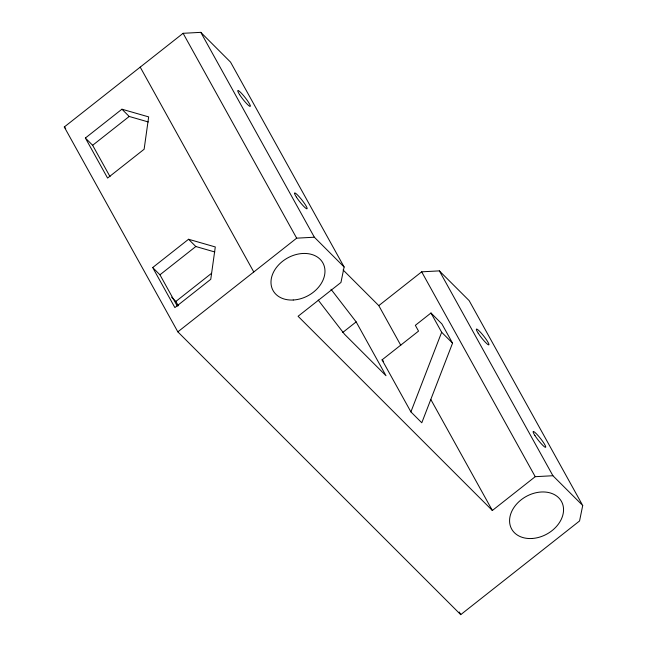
<?xml version="1.0" encoding="UTF-8"?>
<svg xmlns="http://www.w3.org/2000/svg" width="647" height="647" viewBox="0 0 647 647"><rect width="100%" height="100%" fill="white"/><g stroke="black" fill="none" stroke-linecap="round" stroke-linejoin="round"><path stroke-width="0.97" d="M582.712 505.493L579.558 520.964L460.729 614.65L177.844 331.854L64.288 126.99L183.109 33.304L200.796 32.35L230.558 62.136L344.115 266.993L340.953 282.472L298.081 316.278L492.351 510.483L535.231 476.685L552.918 475.731L582.712 505.493L469.156 300.629L439.362 270.875L421.674 271.829L378.794 305.627L400.776 345.288M410.902 411.88L441.658 332.267L430.983 312.994L415.342 325.328L418.544 331.102L382.062 359.861L410.902 411.88L421.787 422.774L452.552 343.153L441.877 323.888L430.983 312.994M85.38 138.021L121.935 109.206L148.664 116.897L144.127 149.247L107.58 178.062L85.38 138.021L92.642 145.284L110.014 176.623M92.642 145.284L129.198 116.46L148.292 121.96M152.684 267.551L188.56 239.261L215.297 246.952L210.76 279.302L174.884 307.592L152.684 267.551L159.946 274.805L177.318 306.144M159.946 274.805L195.823 246.515L214.804 251.982M178.297 305.796L175.879 301.437L211.569 273.293M177.844 331.854L296.666 238.169L314.353 237.214L344.115 266.993M342.708 332.493L356.157 321.891L330.997 289.249M441.658 332.267L452.552 343.153M343.08 269.928L378.794 305.627M382.062 359.861L383.428 361.228M121.935 109.206L129.198 116.46M188.56 239.261L195.823 246.515M64.288 126.99L65.719 128.421M171.641 297.199L175.879 301.437M318.211 300.087L344.592 334.321L385.984 375.705L356.157 321.891M439.362 270.875L552.918 475.731M421.674 271.829L535.231 476.685M430.821 399.482L492.351 510.483M200.796 32.35L314.353 237.214M183.109 33.304L296.666 238.169M459.257 611.997L460.729 614.65M140.221 67.126L253.77 271.983M293.237 300.006A28.484 21.464 -29 0 0 323.371 263.871A28.484 21.464 -29 0 0 277.337 266.362A28.484 21.464 -29 0 0 293.237 300.006M531.818 538.506A28.484 21.464 -29 0 0 561.952 502.379A28.484 21.464 -29 0 0 515.926 504.862A28.484 21.464 -29 0 0 531.818 538.506M239.641 94.688A10.053 1.391 51.8 0 0 250.187 106.399A10.053 1.391 51.8 0 0 242.382 94.284A10.053 1.391 51.8 0 0 239.641 94.688M296.415 197.117A10.053 1.391 51.8 0 0 306.961 208.827A10.053 1.391 51.8 0 0 299.157 196.712A10.053 1.391 51.8 0 0 296.415 197.117M478.214 333.205A10.053 1.399 51.7 0 0 488.768 344.9A10.053 1.399 51.7 0 0 480.964 332.793A10.053 1.399 51.7 0 0 478.214 333.205M534.988 435.633A10.053 1.399 51.7 0 0 545.542 447.336A10.053 1.399 51.7 0 0 537.738 435.221A10.053 1.399 51.7 0 0 534.988 435.633"/></g></svg>
